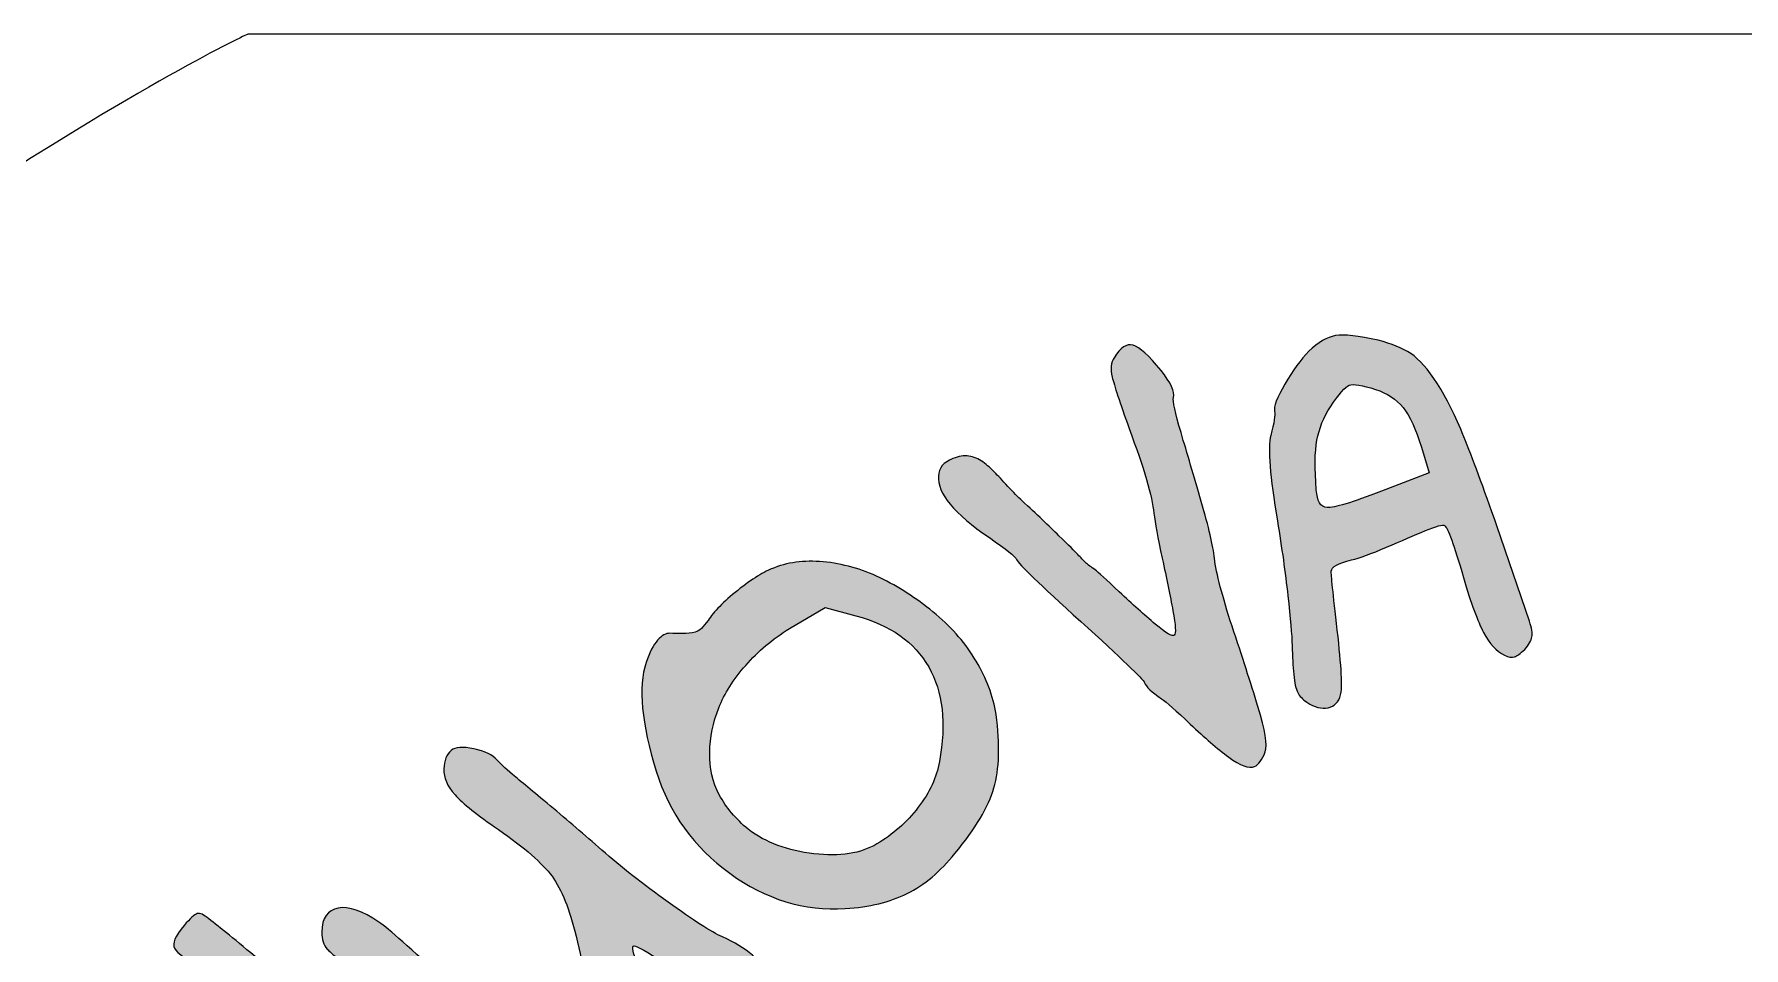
# Model space of a CAD drawing. Header units: inches. Extents: x -377 to 507, y -117 to 625.
# Drawn here: x -323.06 to -304.46, y 579.53 to 589.48 of the extents above; entities that cross this region are included whole.
import ezdxf

# ---------------------------------------------------------------- set-up
doc = ezdxf.new("R2010")
doc.units = ezdxf.units.IN
doc.header["$MEASUREMENT"] = 0
doc.layers.add('CUT', color=7, linetype='Continuous')
doc.layers.add('ENGRAVE', color=7, linetype='Continuous')

# ---------------------------------------------------------------- blocks, each defined once
blk = doc.blocks.new('block 229')
at = {"layer": 'CUT', "color": 7, "lineweight": 9}
blk.add_open_spline([(-140.151, 589.475), (-140.151, 589.475), (-320.737, 589.475), (-320.737, 589.475), (-320.737, 589.475), (-325.512, 587.246), (-332.459, 580.697)], degree=3, knots=[0, 0, 0, 0, 1, 1, 1, 2, 2, 2, 2], dxfattribs=at)
blk = doc.blocks.new('block 228')
at = {"layer": 'CUT'}
blk.add_blockref('block 229', (0, 0), dxfattribs=at)
blk = doc.blocks.new('block 227')
at = {"layer": 'CUT'}
blk.add_blockref('block 228', (0, 0), dxfattribs=at)
blk = doc.blocks.new('block 264')
at = {"layer": 'ENGRAVE'}
h = blk.add_hatch(color=7, dxfattribs=at)
h.dxf.hatch_style = 2
edge = h.paths.add_edge_path()
edge.add_spline(control_points=[(-309.19, 586.024), (-309.091, 586.122), (-308.994, 586.178), (-308.9, 586.194), (-308.806, 586.209), (-308.651, 586.192), (-308.435, 586.143), (-308.291, 586.107), (-308.173, 586.058), (-308.081, 585.998), (-307.988, 585.937), (-307.892, 585.828), (-307.792, 585.671), (-307.692, 585.514), (-307.596, 585.321), (-307.503, 585.093), (-307.41, 584.865), (-307.291, 584.542), (-307.145, 584.124), (-307.145, 584.124), (-306.79, 583.085), (-306.79, 583.085), (-306.764, 583.013), (-306.755, 582.956), (-306.763, 582.915), (-306.771, 582.875), (-306.797, 582.829), (-306.842, 582.779), (-306.888, 582.734), (-306.925, 582.706), (-306.953, 582.698), (-306.982, 582.689), (-307.018, 582.694), (-307.062, 582.715), (-307.15, 582.759), (-307.226, 582.841), (-307.289, 582.961), (-307.352, 583.081), (-307.425, 583.282), (-307.509, 583.562), (-307.61, 583.917), (-307.678, 584.105), (-307.713, 584.127), (-307.734, 584.14), (-307.803, 584.121), (-307.922, 584.072), (-308.041, 584.022), (-308.182, 583.961), (-308.346, 583.891), (-308.509, 583.82), (-308.637, 583.773), (-308.727, 583.752), (-308.872, 583.718), (-308.944, 583.677), (-308.946, 583.629), (-308.949, 583.602), (-308.927, 583.389), (-308.881, 582.989), (-308.835, 582.589), (-308.823, 582.353), (-308.845, 582.283), (-308.866, 582.204), (-308.912, 582.157), (-308.982, 582.143), (-309.053, 582.129), (-309.129, 582.149), (-309.211, 582.203), (-309.258, 582.235), (-309.292, 582.271), (-309.312, 582.31), (-309.332, 582.349), (-309.346, 582.414), (-309.354, 582.506), (-309.363, 582.597), (-309.369, 582.701), (-309.372, 582.818), (-309.376, 582.934), (-309.391, 583.117), (-309.419, 583.364), (-309.447, 583.612), (-309.484, 583.883), (-309.532, 584.176), (-309.615, 584.661), (-309.639, 584.972), (-309.604, 585.108), (-309.568, 585.245), (-309.555, 585.332), (-309.564, 585.369), (-309.575, 585.418), (-309.538, 585.517), (-309.451, 585.666), (-309.364, 585.815), (-309.277, 585.934), (-309.19, 586.024)], knot_values=[0, 0, 0, 0, 1, 1, 1, 2, 2, 2, 3, 3, 3, 4, 4, 4, 5, 5, 5, 6, 6, 6, 7, 7, 7, 8, 8, 8, 9, 9, 9, 10, 10, 10, 11, 11, 11, 12, 12, 12, 13, 13, 13, 14, 14, 14, 15, 15, 15, 16, 16, 16, 17, 17, 17, 18, 18, 18, 19, 19, 19, 20, 20, 20, 21, 21, 21, 22, 22, 22, 23, 23, 23, 24, 24, 24, 25, 25, 25, 26, 26, 26, 27, 27, 27, 28, 28, 28, 29, 29, 29, 30, 30, 30, 31, 31, 31, 31], degree=3, periodic=1)
edge = h.paths.add_edge_path()
edge.add_spline(control_points=[(-308.465, 585.608), (-308.611, 585.655), (-308.707, 585.671), (-308.751, 585.655), (-308.794, 585.638), (-308.863, 585.56), (-308.956, 585.42), (-309.03, 585.307), (-309.078, 585.186), (-309.102, 585.057), (-309.126, 584.927), (-309.129, 584.747), (-309.109, 584.517), (-309.102, 584.392), (-309.063, 584.328), (-308.992, 584.323), (-308.917, 584.318), (-308.72, 584.378), (-308.401, 584.5), (-308.401, 584.5), (-307.881, 584.701), (-307.881, 584.701), (-307.881, 584.701), (-307.966, 584.981), (-307.966, 584.981), (-308.025, 585.176), (-308.091, 585.319), (-308.165, 585.411), (-308.238, 585.502), (-308.339, 585.568), (-308.465, 585.608)], knot_values=[0, 0, 0, 0, 1, 1, 1, 2, 2, 2, 3, 3, 3, 4, 4, 4, 5, 5, 5, 6, 6, 6, 7, 7, 7, 8, 8, 8, 9, 9, 9, 10, 10, 10, 10], degree=3, periodic=1)
h = blk.add_hatch(color=7, dxfattribs=at)
h.dxf.hatch_style = 2
edge = h.paths.add_edge_path()
edge.add_spline(control_points=[(-310.978, 582.416), (-310.994, 582.455), (-311.225, 582.678), (-311.673, 583.083), (-312.121, 583.488), (-312.353, 583.712), (-312.37, 583.756), (-312.384, 583.792), (-312.483, 583.871), (-312.667, 583.995), (-313.05, 584.255), (-313.234, 584.479), (-313.22, 584.666), (-313.218, 584.753), (-313.165, 584.817), (-313.063, 584.856), (-313, 584.881), (-312.942, 584.89), (-312.889, 584.883), (-312.836, 584.876), (-312.786, 584.854), (-312.738, 584.819), (-312.69, 584.783), (-312.648, 584.746), (-312.61, 584.708), (-312.573, 584.67), (-312.525, 584.619), (-312.465, 584.553), (-312.405, 584.488), (-312.355, 584.436), (-312.313, 584.398), (-312.15, 584.248), (-312.016, 584.121), (-311.909, 584.016), (-311.803, 583.912), (-311.734, 583.844), (-311.703, 583.81), (-311.672, 583.777), (-311.644, 583.748), (-311.619, 583.724), (-311.593, 583.7), (-311.559, 583.673), (-311.516, 583.645), (-311.484, 583.62), (-311.397, 583.541), (-311.253, 583.406), (-311.11, 583.271), (-310.98, 583.153), (-310.862, 583.054), (-310.744, 582.954), (-310.675, 582.915), (-310.655, 582.933), (-310.635, 582.952), (-310.64, 583.041), (-310.669, 583.2), (-310.7, 583.359), (-310.738, 583.549), (-310.786, 583.771), (-310.833, 583.994), (-310.863, 584.156), (-310.877, 584.261), (-310.894, 584.444), (-310.984, 584.752), (-311.147, 585.184), (-311.247, 585.467), (-311.308, 585.654), (-311.33, 585.743), (-311.351, 585.833), (-311.344, 585.903), (-311.309, 585.952), (-311.243, 586.064), (-311.174, 586.11), (-311.103, 586.09), (-311.032, 586.07), (-310.93, 585.979), (-310.799, 585.816), (-310.692, 585.681), (-310.647, 585.582), (-310.664, 585.521), (-310.673, 585.486), (-310.645, 585.358), (-310.581, 585.138), (-310.516, 584.918), (-310.442, 584.668), (-310.361, 584.389), (-310.28, 584.109), (-310.232, 583.905), (-310.218, 583.773), (-310.197, 583.604), (-310.133, 583.357), (-310.025, 583.031), (-309.917, 582.705), (-309.823, 582.414), (-309.744, 582.156), (-309.664, 581.899), (-309.638, 581.735), (-309.666, 581.665), (-309.698, 581.575), (-309.737, 581.522), (-309.78, 581.505), (-309.843, 581.481), (-309.937, 581.514), (-310.062, 581.607), (-310.186, 581.699), (-310.326, 581.819), (-310.48, 581.966), (-310.635, 582.112), (-310.74, 582.204), (-310.795, 582.242), (-310.901, 582.314), (-310.962, 582.373), (-310.978, 582.416)], knot_values=[0, 0, 0, 0, 1, 1, 1, 2, 2, 2, 3, 3, 3, 4, 4, 4, 5, 5, 5, 6, 6, 6, 7, 7, 7, 8, 8, 8, 9, 9, 9, 10, 10, 10, 11, 11, 11, 12, 12, 12, 13, 13, 13, 14, 14, 14, 15, 15, 15, 16, 16, 16, 17, 17, 17, 18, 18, 18, 19, 19, 19, 20, 20, 20, 21, 21, 21, 22, 22, 22, 23, 23, 23, 24, 24, 24, 25, 25, 25, 26, 26, 26, 27, 27, 27, 28, 28, 28, 29, 29, 29, 30, 30, 30, 31, 31, 31, 32, 32, 32, 33, 33, 33, 34, 34, 34, 35, 35, 35, 36, 36, 36, 37, 37, 37, 37], degree=3, periodic=1)
h = blk.add_hatch(color=7, dxfattribs=at)
h.dxf.hatch_style = 2
edge = h.paths.add_edge_path()
edge.add_spline(control_points=[(-315.728, 583.094), (-315.666, 583.189), (-315.558, 583.298), (-315.405, 583.421), (-315.251, 583.544), (-315.118, 583.626), (-315.005, 583.668), (-314.837, 583.733), (-314.647, 583.753), (-314.436, 583.728), (-314.224, 583.703), (-314.019, 583.641), (-313.819, 583.54), (-313.619, 583.439), (-313.429, 583.312), (-313.247, 583.159), (-313.066, 583.006), (-312.919, 582.836), (-312.81, 582.65), (-312.7, 582.465), (-312.627, 582.271), (-312.592, 582.071), (-312.55, 581.741), (-312.558, 581.475), (-312.617, 581.271), (-312.676, 581.066), (-312.817, 580.829), (-313.041, 580.558), (-313.2, 580.361), (-313.373, 580.216), (-313.561, 580.122), (-313.749, 580.028), (-313.973, 579.973), (-314.234, 579.957), (-314.68, 579.929), (-315.099, 580.057), (-315.491, 580.342), (-315.883, 580.626), (-316.15, 580.997), (-316.292, 581.454), (-316.453, 581.974), (-316.489, 582.368), (-316.401, 582.636), (-316.363, 582.747), (-316.322, 582.828), (-316.276, 582.88), (-316.231, 582.931), (-316.186, 582.956), (-316.143, 582.954), (-316.101, 582.953), (-316.054, 582.952), (-316.005, 582.952), (-315.956, 582.951), (-315.91, 582.956), (-315.867, 582.967), (-315.824, 582.978), (-315.778, 583.02), (-315.728, 583.094)], knot_values=[0, 0, 0, 0, 1, 1, 1, 2, 2, 2, 3, 3, 3, 4, 4, 4, 5, 5, 5, 6, 6, 6, 7, 7, 7, 8, 8, 8, 9, 9, 9, 10, 10, 10, 11, 11, 11, 12, 12, 12, 13, 13, 13, 14, 14, 14, 15, 15, 15, 16, 16, 16, 17, 17, 17, 18, 18, 18, 19, 19, 19, 19], degree=3, periodic=1)
edge = h.paths.add_edge_path()
edge.add_spline(control_points=[(-314.12, 583.144), (-314.12, 583.144), (-314.454, 583.235), (-314.454, 583.235), (-314.454, 583.235), (-314.842, 583.005), (-314.842, 583.005), (-315.025, 582.891), (-315.184, 582.758), (-315.317, 582.605), (-315.451, 582.453), (-315.549, 582.298), (-315.611, 582.141), (-315.673, 581.984), (-315.706, 581.822), (-315.71, 581.654), (-315.714, 581.487), (-315.679, 581.334), (-315.605, 581.196), (-315.531, 581.058), (-315.426, 580.933), (-315.291, 580.821), (-315.097, 580.675), (-314.859, 580.586), (-314.576, 580.554), (-314.294, 580.522), (-314.066, 580.558), (-313.891, 580.661), (-313.716, 580.764), (-313.565, 580.897), (-313.441, 581.06), (-313.315, 581.223), (-313.239, 581.388), (-313.211, 581.557), (-313.132, 581.973), (-313.171, 582.316), (-313.326, 582.588), (-313.482, 582.86), (-313.747, 583.045), (-314.12, 583.144)], knot_values=[0, 0, 0, 0, 1, 1, 1, 2, 2, 2, 3, 3, 3, 4, 4, 4, 5, 5, 5, 6, 6, 6, 7, 7, 7, 8, 8, 8, 9, 9, 9, 10, 10, 10, 11, 11, 11, 12, 12, 12, 13, 13, 13, 13], degree=3, periodic=1)
h = blk.add_hatch(color=7, dxfattribs=at)
h.dxf.hatch_style = 2
edge = h.paths.add_edge_path()
edge.add_spline(control_points=[(-318.602, 581.477), (-318.598, 581.57), (-318.572, 581.637), (-318.524, 581.678), (-318.479, 581.718), (-318.396, 581.723), (-318.275, 581.696), (-318.154, 581.67), (-318.07, 581.629), (-318.023, 581.574), (-317.995, 581.542), (-317.939, 581.49), (-317.855, 581.418), (-317.77, 581.346), (-317.633, 581.232), (-317.445, 581.076), (-317.257, 580.919), (-317.07, 580.759), (-316.884, 580.595), (-316.675, 580.412), (-316.435, 580.223), (-316.162, 580.027), (-315.89, 579.831), (-315.693, 579.705), (-315.571, 579.649), (-315.309, 579.533), (-315.137, 579.385), (-315.054, 579.205), (-314.989, 579.071), (-315.023, 578.994), (-315.157, 578.974), (-315.293, 578.951), (-315.473, 578.992), (-315.694, 579.097), (-315.917, 579.202), (-316.109, 579.306), (-316.273, 579.412), (-316.436, 579.516), (-316.526, 579.562), (-316.542, 579.548), (-316.551, 579.54), (-316.549, 579.511), (-316.534, 579.462), (-316.52, 579.413), (-316.498, 579.323), (-316.469, 579.192), (-316.439, 579.06), (-316.42, 578.915), (-316.411, 578.755), (-316.404, 578.598), (-316.409, 578.484), (-316.424, 578.412), (-316.44, 578.339), (-316.478, 578.269), (-316.537, 578.202), (-316.669, 578.037), (-316.804, 577.928), (-316.941, 577.873), (-317.079, 577.819), (-317.249, 577.805), (-317.451, 577.832), (-317.641, 577.864), (-317.82, 577.925), (-317.991, 578.016), (-318.161, 578.106), (-318.304, 578.203), (-318.42, 578.308), (-318.535, 578.412), (-318.697, 578.556), (-318.904, 578.737), (-319.111, 578.919), (-319.306, 579.077), (-319.488, 579.21), (-319.705, 579.37), (-319.832, 579.472), (-319.871, 579.517), (-319.91, 579.562), (-319.929, 579.624), (-319.93, 579.702), (-319.927, 579.855), (-319.869, 579.942), (-319.753, 579.963), (-319.637, 579.985), (-319.489, 579.933), (-319.309, 579.809), (-319.203, 579.738), (-318.96, 579.523), (-318.58, 579.164), (-318.2, 578.805), (-317.964, 578.594), (-317.872, 578.534), (-317.746, 578.452), (-317.619, 578.411), (-317.492, 578.409), (-317.364, 578.407), (-317.257, 578.443), (-317.171, 578.518), (-317.084, 578.593), (-317.04, 578.713), (-317.039, 578.88), (-317.037, 579.046), (-317.079, 579.305), (-317.164, 579.657), (-317.233, 579.95), (-317.32, 580.167), (-317.425, 580.309), (-317.53, 580.45), (-317.724, 580.619), (-318.007, 580.817), (-318.238, 580.975), (-318.396, 581.101), (-318.481, 581.196), (-318.565, 581.291), (-318.606, 581.385), (-318.602, 581.477)], knot_values=[0, 0, 0, 0, 1, 1, 1, 2, 2, 2, 3, 3, 3, 4, 4, 4, 5, 5, 5, 6, 6, 6, 7, 7, 7, 8, 8, 8, 9, 9, 9, 10, 10, 10, 11, 11, 11, 12, 12, 12, 13, 13, 13, 14, 14, 14, 15, 15, 15, 16, 16, 16, 17, 17, 17, 18, 18, 18, 19, 19, 19, 20, 20, 20, 21, 21, 21, 22, 22, 22, 23, 23, 23, 24, 24, 24, 25, 25, 25, 26, 26, 26, 27, 27, 27, 28, 28, 28, 29, 29, 29, 30, 30, 30, 31, 31, 31, 32, 32, 32, 33, 33, 33, 34, 34, 34, 35, 35, 35, 36, 36, 36, 37, 37, 37, 38, 38, 38, 38], degree=3, periodic=1)
h = blk.add_hatch(color=7, dxfattribs=at)
h.dxf.hatch_style = 2
edge = h.paths.add_edge_path()
edge.add_spline(control_points=[(-321.533, 579.526), (-321.561, 579.574), (-321.526, 579.658), (-321.428, 579.774), (-321.363, 579.851), (-321.315, 579.895), (-321.286, 579.903), (-321.257, 579.912), (-321.215, 579.893), (-321.159, 579.846), (-320.928, 579.668), (-320.428, 579.25), (-319.659, 578.592), (-318.89, 577.935), (-318.42, 577.523), (-318.25, 577.357), (-318.021, 577.137), (-317.882, 576.974), (-317.834, 576.87), (-317.786, 576.766), (-317.8, 576.669), (-317.876, 576.578), (-317.917, 576.53), (-317.961, 576.506), (-318.008, 576.506), (-318.054, 576.507), (-318.111, 576.515), (-318.176, 576.532), (-318.242, 576.549), (-318.302, 576.552), (-318.355, 576.541), (-318.435, 576.526), (-318.491, 576.531), (-318.524, 576.559), (-318.553, 576.583), (-318.655, 576.62), (-318.83, 576.667), (-319.006, 576.715), (-319.211, 576.772), (-319.447, 576.837), (-319.682, 576.903), (-319.862, 576.96), (-319.987, 577.01), (-320.16, 577.072), (-320.33, 577.127), (-320.496, 577.173), (-320.663, 577.218), (-320.752, 577.233), (-320.766, 577.217), (-320.774, 577.207), (-320.715, 577.139), (-320.589, 577.014), (-320.462, 576.888), (-320.305, 576.726), (-320.117, 576.529), (-319.928, 576.332), (-319.784, 576.158), (-319.684, 576.008), (-319.636, 575.94), (-319.581, 575.863), (-319.517, 575.777), (-319.454, 575.69), (-319.41, 575.629), (-319.385, 575.594), (-319.359, 575.559), (-319.333, 575.518), (-319.306, 575.47), (-319.28, 575.423), (-319.264, 575.382), (-319.26, 575.348), (-319.255, 575.314), (-319.255, 575.274), (-319.261, 575.228), (-319.271, 575.143), (-319.289, 575.093), (-319.313, 575.078), (-319.337, 575.062), (-319.401, 575.056), (-319.503, 575.059), (-319.629, 575.06), (-319.735, 575.089), (-319.819, 575.147), (-319.904, 575.204), (-319.959, 575.283), (-319.986, 575.382), (-320.009, 575.473), (-320.11, 575.653), (-320.289, 575.92), (-320.41, 576.104), (-320.532, 576.258), (-320.653, 576.379), (-320.775, 576.501), (-321.025, 576.722), (-321.404, 577.04), (-321.404, 577.04), (-322.25, 577.752), (-322.25, 577.752), (-322.25, 577.752), (-322.191, 577.91), (-322.191, 577.91), (-322.167, 577.978), (-322.139, 578.023), (-322.106, 578.046), (-322.074, 578.068), (-322.016, 578.083), (-321.932, 578.09), (-321.801, 578.107), (-321.707, 578.091), (-321.648, 578.042), (-321.616, 578.015), (-321.561, 577.99), (-321.484, 577.967), (-321.407, 577.943), (-321.304, 577.914), (-321.175, 577.881), (-321.046, 577.846), (-320.948, 577.821), (-320.88, 577.802), (-320.88, 577.802), (-319.788, 577.473), (-319.788, 577.473), (-319.466, 577.368), (-319.264, 577.306), (-319.181, 577.286), (-319.098, 577.266), (-319.049, 577.266), (-319.032, 577.285), (-319.011, 577.311), (-319.032, 577.368), (-319.097, 577.456), (-319.181, 577.559), (-319.506, 577.855), (-320.072, 578.343), (-320.638, 578.83), (-321.008, 579.132), (-321.18, 579.25), (-321.387, 579.385), (-321.505, 579.477), (-321.533, 579.526)], knot_values=[0, 0, 0, 0, 1, 1, 1, 2, 2, 2, 3, 3, 3, 4, 4, 4, 5, 5, 5, 6, 6, 6, 7, 7, 7, 8, 8, 8, 9, 9, 9, 10, 10, 10, 11, 11, 11, 12, 12, 12, 13, 13, 13, 14, 14, 14, 15, 15, 15, 16, 16, 16, 17, 17, 17, 18, 18, 18, 19, 19, 19, 20, 20, 20, 21, 21, 21, 22, 22, 22, 23, 23, 23, 24, 24, 24, 25, 25, 25, 26, 26, 26, 27, 27, 27, 28, 28, 28, 29, 29, 29, 30, 30, 30, 31, 31, 31, 32, 32, 32, 33, 33, 33, 34, 34, 34, 35, 35, 35, 36, 36, 36, 37, 37, 37, 38, 38, 38, 39, 39, 39, 40, 40, 40, 41, 41, 41, 42, 42, 42, 43, 43, 43, 44, 44, 44, 45, 45, 45, 46, 46, 46, 46], degree=3, periodic=1)
at = {"layer": 'ENGRAVE', "lineweight": 0}
for points, knots in [([(-309.19, 586.024), (-309.091, 586.122), (-308.994, 586.178), (-308.9, 586.194), (-308.806, 586.209), (-308.651, 586.192), (-308.435, 586.143), (-308.291, 586.107), (-308.173, 586.058), (-308.081, 585.998), (-307.988, 585.937), (-307.892, 585.828), (-307.792, 585.671), (-307.692, 585.514), (-307.596, 585.321), (-307.503, 585.093), (-307.41, 584.865), (-307.291, 584.542), (-307.145, 584.124), (-307.145, 584.124), (-306.79, 583.085), (-306.79, 583.085), (-306.764, 583.013), (-306.755, 582.956), (-306.763, 582.915), (-306.771, 582.875), (-306.797, 582.829), (-306.842, 582.779), (-306.888, 582.734), (-306.925, 582.706), (-306.953, 582.698), (-306.982, 582.689), (-307.018, 582.694), (-307.062, 582.715), (-307.15, 582.759), (-307.226, 582.841), (-307.289, 582.961), (-307.352, 583.081), (-307.425, 583.282), (-307.509, 583.562), (-307.61, 583.917), (-307.678, 584.105), (-307.713, 584.127), (-307.734, 584.14), (-307.803, 584.121), (-307.922, 584.072), (-308.041, 584.022), (-308.182, 583.961), (-308.346, 583.891), (-308.509, 583.82), (-308.637, 583.773), (-308.727, 583.752), (-308.872, 583.718), (-308.944, 583.677), (-308.946, 583.629), (-308.949, 583.602), (-308.927, 583.389), (-308.881, 582.989), (-308.835, 582.589), (-308.823, 582.353), (-308.845, 582.283), (-308.866, 582.204), (-308.912, 582.157), (-308.982, 582.143), (-309.053, 582.129), (-309.129, 582.149), (-309.211, 582.203), (-309.258, 582.235), (-309.292, 582.271), (-309.312, 582.31), (-309.332, 582.349), (-309.346, 582.414), (-309.354, 582.506), (-309.363, 582.597), (-309.369, 582.701), (-309.372, 582.818), (-309.376, 582.934), (-309.391, 583.117), (-309.419, 583.364), (-309.447, 583.612), (-309.484, 583.883), (-309.532, 584.176), (-309.615, 584.661), (-309.639, 584.972), (-309.604, 585.108), (-309.568, 585.245), (-309.555, 585.332), (-309.564, 585.369), (-309.575, 585.418), (-309.538, 585.517), (-309.451, 585.666), (-309.364, 585.815), (-309.277, 585.934), (-309.19, 586.024)], [0, 0, 0, 0, 1, 1, 1, 2, 2, 2, 3, 3, 3, 4, 4, 4, 5, 5, 5, 6, 6, 6, 7, 7, 7, 8, 8, 8, 9, 9, 9, 10, 10, 10, 11, 11, 11, 12, 12, 12, 13, 13, 13, 14, 14, 14, 15, 15, 15, 16, 16, 16, 17, 17, 17, 18, 18, 18, 19, 19, 19, 20, 20, 20, 21, 21, 21, 22, 22, 22, 23, 23, 23, 24, 24, 24, 25, 25, 25, 26, 26, 26, 27, 27, 27, 28, 28, 28, 29, 29, 29, 30, 30, 30, 31, 31, 31, 31]), ([(-310.978, 582.416), (-310.994, 582.455), (-311.225, 582.678), (-311.673, 583.083), (-312.121, 583.488), (-312.353, 583.712), (-312.37, 583.756), (-312.384, 583.792), (-312.483, 583.871), (-312.667, 583.995), (-313.05, 584.255), (-313.234, 584.479), (-313.22, 584.666), (-313.218, 584.753), (-313.165, 584.817), (-313.063, 584.856), (-313, 584.881), (-312.942, 584.89), (-312.889, 584.883), (-312.836, 584.876), (-312.786, 584.854), (-312.738, 584.819), (-312.69, 584.783), (-312.648, 584.746), (-312.61, 584.708), (-312.573, 584.67), (-312.525, 584.619), (-312.465, 584.553), (-312.405, 584.488), (-312.355, 584.436), (-312.313, 584.398), (-312.15, 584.248), (-312.016, 584.121), (-311.909, 584.016), (-311.803, 583.912), (-311.734, 583.844), (-311.703, 583.81), (-311.672, 583.777), (-311.644, 583.748), (-311.619, 583.724), (-311.593, 583.7), (-311.559, 583.673), (-311.516, 583.645), (-311.484, 583.62), (-311.397, 583.541), (-311.253, 583.406), (-311.11, 583.271), (-310.98, 583.153), (-310.862, 583.054), (-310.744, 582.954), (-310.675, 582.915), (-310.655, 582.933), (-310.635, 582.952), (-310.64, 583.041), (-310.669, 583.2), (-310.7, 583.359), (-310.738, 583.549), (-310.786, 583.771), (-310.833, 583.994), (-310.863, 584.156), (-310.877, 584.261), (-310.894, 584.444), (-310.984, 584.752), (-311.147, 585.184), (-311.247, 585.467), (-311.308, 585.654), (-311.33, 585.743), (-311.351, 585.833), (-311.344, 585.903), (-311.309, 585.952), (-311.243, 586.064), (-311.174, 586.11), (-311.103, 586.09), (-311.032, 586.07), (-310.93, 585.979), (-310.799, 585.816), (-310.692, 585.681), (-310.647, 585.582), (-310.664, 585.521), (-310.673, 585.486), (-310.645, 585.358), (-310.581, 585.138), (-310.516, 584.918), (-310.442, 584.668), (-310.361, 584.389), (-310.28, 584.109), (-310.232, 583.905), (-310.218, 583.773), (-310.197, 583.604), (-310.133, 583.357), (-310.025, 583.031), (-309.917, 582.705), (-309.823, 582.414), (-309.744, 582.156), (-309.664, 581.899), (-309.638, 581.735), (-309.666, 581.665), (-309.698, 581.575), (-309.737, 581.522), (-309.78, 581.505), (-309.843, 581.481), (-309.937, 581.514), (-310.062, 581.607), (-310.186, 581.699), (-310.326, 581.819), (-310.48, 581.966), (-310.635, 582.112), (-310.74, 582.204), (-310.795, 582.242), (-310.901, 582.314), (-310.962, 582.373), (-310.978, 582.416)], [0, 0, 0, 0, 1, 1, 1, 2, 2, 2, 3, 3, 3, 4, 4, 4, 5, 5, 5, 6, 6, 6, 7, 7, 7, 8, 8, 8, 9, 9, 9, 10, 10, 10, 11, 11, 11, 12, 12, 12, 13, 13, 13, 14, 14, 14, 15, 15, 15, 16, 16, 16, 17, 17, 17, 18, 18, 18, 19, 19, 19, 20, 20, 20, 21, 21, 21, 22, 22, 22, 23, 23, 23, 24, 24, 24, 25, 25, 25, 26, 26, 26, 27, 27, 27, 28, 28, 28, 29, 29, 29, 30, 30, 30, 31, 31, 31, 32, 32, 32, 33, 33, 33, 34, 34, 34, 35, 35, 35, 36, 36, 36, 37, 37, 37, 37]), ([(-308.465, 585.608), (-308.611, 585.655), (-308.707, 585.671), (-308.751, 585.655), (-308.794, 585.638), (-308.863, 585.56), (-308.956, 585.42), (-309.03, 585.307), (-309.078, 585.186), (-309.102, 585.057), (-309.126, 584.927), (-309.129, 584.747), (-309.109, 584.517), (-309.102, 584.392), (-309.063, 584.328), (-308.992, 584.323), (-308.917, 584.318), (-308.72, 584.378), (-308.401, 584.5), (-308.401, 584.5), (-307.881, 584.701), (-307.881, 584.701), (-307.881, 584.701), (-307.966, 584.981), (-307.966, 584.981), (-308.025, 585.176), (-308.091, 585.319), (-308.165, 585.411), (-308.238, 585.502), (-308.339, 585.568), (-308.465, 585.608)], [0, 0, 0, 0, 1, 1, 1, 2, 2, 2, 3, 3, 3, 4, 4, 4, 5, 5, 5, 6, 6, 6, 7, 7, 7, 8, 8, 8, 9, 9, 9, 10, 10, 10, 10]), ([(-315.728, 583.094), (-315.666, 583.189), (-315.558, 583.298), (-315.405, 583.421), (-315.251, 583.544), (-315.118, 583.626), (-315.005, 583.668), (-314.837, 583.733), (-314.647, 583.753), (-314.436, 583.728), (-314.224, 583.703), (-314.019, 583.641), (-313.819, 583.54), (-313.619, 583.439), (-313.429, 583.312), (-313.247, 583.159), (-313.066, 583.006), (-312.919, 582.836), (-312.81, 582.65), (-312.7, 582.465), (-312.627, 582.271), (-312.592, 582.071), (-312.55, 581.741), (-312.558, 581.475), (-312.617, 581.271), (-312.676, 581.066), (-312.817, 580.829), (-313.041, 580.558), (-313.2, 580.361), (-313.373, 580.216), (-313.561, 580.122), (-313.749, 580.028), (-313.973, 579.973), (-314.234, 579.957), (-314.68, 579.929), (-315.099, 580.057), (-315.491, 580.342), (-315.883, 580.626), (-316.15, 580.997), (-316.292, 581.454), (-316.453, 581.974), (-316.489, 582.368), (-316.401, 582.636), (-316.363, 582.747), (-316.322, 582.828), (-316.276, 582.88), (-316.231, 582.931), (-316.186, 582.956), (-316.143, 582.954), (-316.101, 582.953), (-316.054, 582.952), (-316.005, 582.952), (-315.956, 582.951), (-315.91, 582.956), (-315.867, 582.967), (-315.824, 582.978), (-315.778, 583.02), (-315.728, 583.094)], [0, 0, 0, 0, 1, 1, 1, 2, 2, 2, 3, 3, 3, 4, 4, 4, 5, 5, 5, 6, 6, 6, 7, 7, 7, 8, 8, 8, 9, 9, 9, 10, 10, 10, 11, 11, 11, 12, 12, 12, 13, 13, 13, 14, 14, 14, 15, 15, 15, 16, 16, 16, 17, 17, 17, 18, 18, 18, 19, 19, 19, 19]), ([(-314.12, 583.144), (-314.12, 583.144), (-314.454, 583.235), (-314.454, 583.235), (-314.454, 583.235), (-314.842, 583.005), (-314.842, 583.005), (-315.025, 582.891), (-315.184, 582.758), (-315.317, 582.605), (-315.451, 582.453), (-315.549, 582.298), (-315.611, 582.141), (-315.673, 581.984), (-315.706, 581.822), (-315.71, 581.654), (-315.714, 581.487), (-315.679, 581.334), (-315.605, 581.196), (-315.531, 581.058), (-315.426, 580.933), (-315.291, 580.821), (-315.097, 580.675), (-314.859, 580.586), (-314.576, 580.554), (-314.294, 580.522), (-314.066, 580.558), (-313.891, 580.661), (-313.716, 580.764), (-313.565, 580.897), (-313.441, 581.06), (-313.315, 581.223), (-313.239, 581.388), (-313.211, 581.557), (-313.132, 581.973), (-313.171, 582.316), (-313.326, 582.588), (-313.482, 582.86), (-313.747, 583.045), (-314.12, 583.144)], [0, 0, 0, 0, 1, 1, 1, 2, 2, 2, 3, 3, 3, 4, 4, 4, 5, 5, 5, 6, 6, 6, 7, 7, 7, 8, 8, 8, 9, 9, 9, 10, 10, 10, 11, 11, 11, 12, 12, 12, 13, 13, 13, 13]), ([(-318.602, 581.477), (-318.598, 581.57), (-318.572, 581.637), (-318.524, 581.678), (-318.479, 581.718), (-318.396, 581.723), (-318.275, 581.696), (-318.154, 581.67), (-318.07, 581.629), (-318.023, 581.574), (-317.995, 581.542), (-317.939, 581.49), (-317.855, 581.418), (-317.77, 581.346), (-317.633, 581.232), (-317.445, 581.076), (-317.257, 580.919), (-317.07, 580.759), (-316.884, 580.595), (-316.675, 580.412), (-316.435, 580.223), (-316.162, 580.027), (-315.89, 579.831), (-315.693, 579.705), (-315.571, 579.649), (-315.309, 579.533), (-315.137, 579.385), (-315.054, 579.205), (-314.989, 579.071), (-315.023, 578.994), (-315.157, 578.974), (-315.293, 578.951), (-315.473, 578.992), (-315.694, 579.097), (-315.917, 579.202), (-316.109, 579.306), (-316.273, 579.412), (-316.436, 579.516), (-316.526, 579.562), (-316.542, 579.548), (-316.551, 579.54), (-316.549, 579.511), (-316.534, 579.462), (-316.52, 579.413), (-316.498, 579.323), (-316.469, 579.192), (-316.439, 579.06), (-316.42, 578.915), (-316.411, 578.755), (-316.404, 578.598), (-316.409, 578.484), (-316.424, 578.412), (-316.44, 578.339), (-316.478, 578.269), (-316.537, 578.202), (-316.669, 578.037), (-316.804, 577.928), (-316.941, 577.873), (-317.079, 577.819), (-317.249, 577.805), (-317.451, 577.832), (-317.641, 577.864), (-317.82, 577.925), (-317.991, 578.016), (-318.161, 578.106), (-318.304, 578.203), (-318.42, 578.308), (-318.535, 578.412), (-318.697, 578.556), (-318.904, 578.737), (-319.111, 578.919), (-319.306, 579.077), (-319.488, 579.21), (-319.705, 579.37), (-319.832, 579.472), (-319.871, 579.517), (-319.91, 579.562), (-319.929, 579.624), (-319.93, 579.702), (-319.927, 579.855), (-319.869, 579.942), (-319.753, 579.963), (-319.637, 579.985), (-319.489, 579.933), (-319.309, 579.809), (-319.203, 579.738), (-318.96, 579.523), (-318.58, 579.164), (-318.2, 578.805), (-317.964, 578.594), (-317.872, 578.534), (-317.746, 578.452), (-317.619, 578.411), (-317.492, 578.409), (-317.364, 578.407), (-317.257, 578.443), (-317.171, 578.518), (-317.084, 578.593), (-317.04, 578.713), (-317.039, 578.88), (-317.037, 579.046), (-317.079, 579.305), (-317.164, 579.657), (-317.233, 579.95), (-317.32, 580.167), (-317.425, 580.309), (-317.53, 580.45), (-317.724, 580.619), (-318.007, 580.817), (-318.238, 580.975), (-318.396, 581.101), (-318.481, 581.196), (-318.565, 581.291), (-318.606, 581.385), (-318.602, 581.477)], [0, 0, 0, 0, 1, 1, 1, 2, 2, 2, 3, 3, 3, 4, 4, 4, 5, 5, 5, 6, 6, 6, 7, 7, 7, 8, 8, 8, 9, 9, 9, 10, 10, 10, 11, 11, 11, 12, 12, 12, 13, 13, 13, 14, 14, 14, 15, 15, 15, 16, 16, 16, 17, 17, 17, 18, 18, 18, 19, 19, 19, 20, 20, 20, 21, 21, 21, 22, 22, 22, 23, 23, 23, 24, 24, 24, 25, 25, 25, 26, 26, 26, 27, 27, 27, 28, 28, 28, 29, 29, 29, 30, 30, 30, 31, 31, 31, 32, 32, 32, 33, 33, 33, 34, 34, 34, 35, 35, 35, 36, 36, 36, 37, 37, 37, 38, 38, 38, 38]), ([(-321.533, 579.526), (-321.561, 579.574), (-321.526, 579.658), (-321.428, 579.774), (-321.363, 579.851), (-321.315, 579.895), (-321.286, 579.903), (-321.257, 579.912), (-321.215, 579.893), (-321.159, 579.846), (-320.928, 579.668), (-320.428, 579.25), (-319.659, 578.592), (-318.89, 577.935), (-318.42, 577.523), (-318.25, 577.357), (-318.021, 577.137), (-317.882, 576.974), (-317.834, 576.87), (-317.786, 576.766), (-317.8, 576.669), (-317.876, 576.578), (-317.917, 576.53), (-317.961, 576.506), (-318.008, 576.506), (-318.054, 576.507), (-318.111, 576.515), (-318.176, 576.532), (-318.242, 576.549), (-318.302, 576.552), (-318.355, 576.541), (-318.435, 576.526), (-318.491, 576.531), (-318.524, 576.559), (-318.553, 576.583), (-318.655, 576.62), (-318.83, 576.667), (-319.006, 576.715), (-319.211, 576.772), (-319.447, 576.837), (-319.682, 576.903), (-319.862, 576.96), (-319.987, 577.01), (-320.16, 577.072), (-320.33, 577.127), (-320.496, 577.173), (-320.663, 577.218), (-320.752, 577.233), (-320.766, 577.217), (-320.774, 577.207), (-320.715, 577.139), (-320.589, 577.014), (-320.462, 576.888), (-320.305, 576.726), (-320.117, 576.529), (-319.928, 576.332), (-319.784, 576.158), (-319.684, 576.008), (-319.636, 575.94), (-319.581, 575.863), (-319.517, 575.777), (-319.454, 575.69), (-319.41, 575.629), (-319.385, 575.594), (-319.359, 575.559), (-319.333, 575.518), (-319.306, 575.47), (-319.28, 575.423), (-319.264, 575.382), (-319.26, 575.348), (-319.255, 575.314), (-319.255, 575.274), (-319.261, 575.228), (-319.271, 575.143), (-319.289, 575.093), (-319.313, 575.078), (-319.337, 575.062), (-319.401, 575.056), (-319.503, 575.059), (-319.629, 575.06), (-319.735, 575.089), (-319.819, 575.147), (-319.904, 575.204), (-319.959, 575.283), (-319.986, 575.382), (-320.009, 575.473), (-320.11, 575.653), (-320.289, 575.92), (-320.41, 576.104), (-320.532, 576.258), (-320.653, 576.379), (-320.775, 576.501), (-321.025, 576.722), (-321.404, 577.04), (-321.404, 577.04), (-322.25, 577.752), (-322.25, 577.752), (-322.25, 577.752), (-322.191, 577.91), (-322.191, 577.91), (-322.167, 577.978), (-322.139, 578.023), (-322.106, 578.046), (-322.074, 578.068), (-322.016, 578.083), (-321.932, 578.09), (-321.801, 578.107), (-321.707, 578.091), (-321.648, 578.042), (-321.616, 578.015), (-321.561, 577.99), (-321.484, 577.967), (-321.407, 577.943), (-321.304, 577.914), (-321.175, 577.881), (-321.046, 577.846), (-320.948, 577.821), (-320.88, 577.802), (-320.88, 577.802), (-319.788, 577.473), (-319.788, 577.473), (-319.466, 577.368), (-319.264, 577.306), (-319.181, 577.286), (-319.098, 577.266), (-319.049, 577.266), (-319.032, 577.285), (-319.011, 577.311), (-319.032, 577.368), (-319.097, 577.456), (-319.181, 577.559), (-319.506, 577.855), (-320.072, 578.343), (-320.638, 578.83), (-321.008, 579.132), (-321.18, 579.25), (-321.387, 579.385), (-321.505, 579.477), (-321.533, 579.526)], [0, 0, 0, 0, 1, 1, 1, 2, 2, 2, 3, 3, 3, 4, 4, 4, 5, 5, 5, 6, 6, 6, 7, 7, 7, 8, 8, 8, 9, 9, 9, 10, 10, 10, 11, 11, 11, 12, 12, 12, 13, 13, 13, 14, 14, 14, 15, 15, 15, 16, 16, 16, 17, 17, 17, 18, 18, 18, 19, 19, 19, 20, 20, 20, 21, 21, 21, 22, 22, 22, 23, 23, 23, 24, 24, 24, 25, 25, 25, 26, 26, 26, 27, 27, 27, 28, 28, 28, 29, 29, 29, 30, 30, 30, 31, 31, 31, 32, 32, 32, 33, 33, 33, 34, 34, 34, 35, 35, 35, 36, 36, 36, 37, 37, 37, 38, 38, 38, 39, 39, 39, 40, 40, 40, 41, 41, 41, 42, 42, 42, 43, 43, 43, 44, 44, 44, 45, 45, 45, 46, 46, 46, 46])]:
    blk.add_open_spline(points, degree=3, knots=knots, dxfattribs=at)

msp = doc.modelspace()

# ---------------------------------------------------------------- block references
at = {"layer": 'CUT'}
msp.add_blockref('block 227', (0, 0), dxfattribs=at)
at = {"layer": 'ENGRAVE'}
msp.add_blockref('block 264', (0, 0), dxfattribs=at)

doc.saveas('drawing.dxf')
